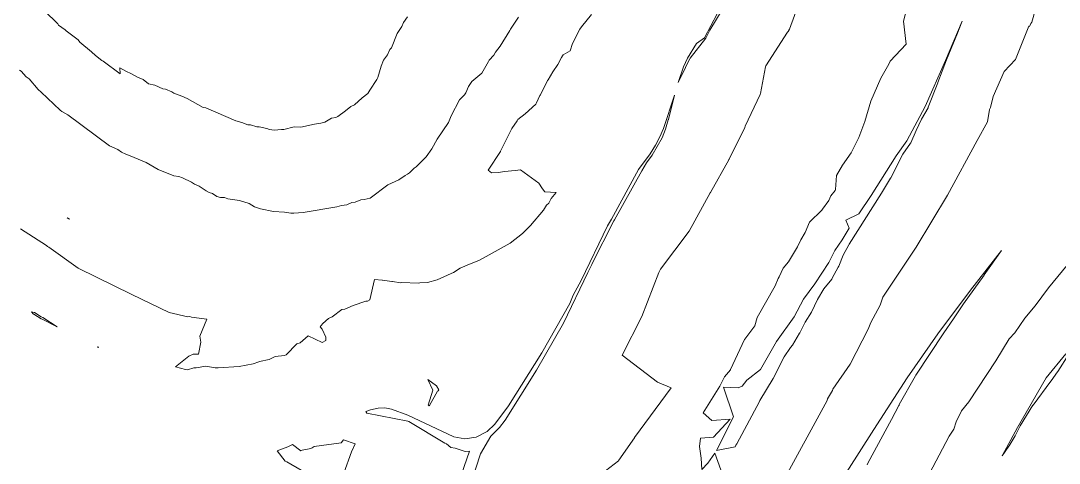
# Model space of a CAD drawing. Header units: metres. Extents: x 808187 to 810032, y 9155685 to 9157080.
# Drawn here: x 808667.6 to 808915.4, y 9156071.3 to 9156176.9 of the extents above; entities that cross this region are included whole.
import ezdxf

# ---------------------------------------------------------------- set-up
doc = ezdxf.new("R2010")
doc.units = ezdxf.units.M
doc.layers.add('C-TOPO-MAJR', color=9, linetype='Continuous')

msp = doc.modelspace()

# ---------------------------------------------------------------- linework, layer by layer
at = {"layer": 'C-TOPO-MAJR', "color": 9, "linetype": 'Continuous', "lineweight": 5}
for points, elevation in [([(808849.12, 9156066.3), (808859.98, 9156086.33), (808860.06, 9156086.66), (808861.3, 9156088.71), (808861.37, 9156088.99), (808865.49, 9156094.95), (808869.75, 9156103.31), (808870.41, 9156104.93), (808872.65, 9156109.05), (808873.28, 9156110.96), (808881.26, 9156122.85), (808888.74, 9156135.26), (808895.77, 9156148.38), (808898.23, 9156152.8), (808898.74, 9156155.76), (808898.93, 9156156.19), (808899.63, 9156158.87), (808902.24, 9156164.81), (808904.92, 9156167.65), (808908.09, 9156175.63), (808908.27, 9156175.52), (808908.59, 9156176.25), (808908.79, 9156176.6), (808911.59, 9156186.49)], 2810), ([(808833.73, 9156178.6), (808830.73, 9156172.81), (808828.81, 9156171.47), (808826.68, 9156167.95), (808825.75, 9156165.9), (808825.75, 9156165.9), (808824.45, 9156162.15), (808826.19, 9156165.73), (808826.2, 9156165.83), (808827.23, 9156167.81), (808827.33, 9156167.96), (808831.04, 9156172.76), (808832, 9156174.7), (808836.52, 9156182.26)], 2840), ([(808673.25, 9156179.29), (808676.42, 9156176.15), (808676.62, 9156175.87), (808678.19, 9156174.74), (808678.43, 9156174.48), (808681.27, 9156172.33), (808681.72, 9156171.81), (808684.5, 9156169.53), (808685.42, 9156168.65), (808686.98, 9156167.46), (808687.28, 9156167.29), (808691.32, 9156164.22), (808691.24, 9156165.65), (808692.69, 9156164.87), (808694.06, 9156164.28), (808695.48, 9156163.45), (808696.84, 9156162.92), (808698.1, 9156161.9), (808699.57, 9156161.52), (808701.53, 9156160.67), (808702.15, 9156160.58), (808703.66, 9156159.98), (808704.12, 9156159.63), (808705.39, 9156159.13), (808706, 9156158.95), (808707.32, 9156158.36), (808711.15, 9156156.22), (808711.75, 9156156.1), (808718.9, 9156153.02), (808720.34, 9156152.67), (808721.8, 9156152.11), (808722.38, 9156152.05), (808723.89, 9156151.64), (808724.51, 9156151.6), (808726.31, 9156151.22), (808726.96, 9156151), (808728.05, 9156150.84), (808729.78, 9156151), (808730.39, 9156150.96), (808732.85, 9156151.64), (808734.44, 9156151.49), (808737.65, 9156152.22), (808739.23, 9156152.46), (808740.16, 9156152.75), (808741.77, 9156153.63), (808742.74, 9156153.85), (808743.27, 9156154.08), (808745.11, 9156155.4), (808746.32, 9156156.45), (808747.24, 9156156.84), (808749.03, 9156158.54), (808750.39, 9156159.53), (808750.67, 9156159.95), (808750.91, 9156160.39), (808752.56, 9156162.9), (808752.76, 9156163.38), (808753.56, 9156166.08), (808754.14, 9156167.51), (808755.11, 9156168.78), (808755.68, 9156170.08), (808756.08, 9156170.49), (808757.39, 9156173.85), (808758.18, 9156175.08), (808758.56, 9156175.58), (808758.89, 9156176.46), (808759.87, 9156177.83)], 2860), ([(808853.1, 9156180.59), (808851.04, 9156174.89), (808850.81, 9156174.5), (808850.76, 9156174.4), (808850.57, 9156174.16), (808845.37, 9156166.18), (808845.25, 9156165.95), (808844.1, 9156159.53), (808844.03, 9156159.37), (808844, 9156159.28), (808840.47, 9156151.73), (808840.39, 9156151.44), (808836.58, 9156143.85), (808836.56, 9156143.79), (808836.54, 9156143.73), (808832.13, 9156135.9), (808832.09, 9156135.84), (808827.09, 9156126.73), (808820.26, 9156117.65), (808819.86, 9156116.87), (808815.79, 9156106.31), (808811.13, 9156097.08), (808819.49, 9156090.69), (808822.78, 9156089.29), (808814.06, 9156077.45), (808814.04, 9156077.43), (808814.02, 9156077.39), (808810.32, 9156072.04), (808810.22, 9156071.93), (808810.19, 9156071.87), (808803.99, 9156067.11)], 2830), ([(808834.62, 9156069.73), (808833.18, 9156073.71), (808831.54, 9156071.36), (808830.11, 9156069.84), (808829.96, 9156072.54), (808829.55, 9156075.31), (808829.79, 9156077.33), (808832.87, 9156077.57), (808836.87, 9156081.85), (808832.52, 9156081.54), (808830.39, 9156083.33), (808834.36, 9156089.72), (808834.36, 9156089.72), (808835.51, 9156091.93), (808836.9, 9156093.65), (808836.9, 9156093.68), (808836.92, 9156093.72), (808840.3, 9156100.87), (808840.35, 9156100.96), (808842.78, 9156104.14), (808843.26, 9156106.13), (808847.63, 9156113.66), (808848.28, 9156115.38), (808848.52, 9156115.77), (808849.49, 9156117.87), (808850.78, 9156119.4), (808852.89, 9156122.97), (808853.7, 9156124.67), (808854.72, 9156126.36), (808855.79, 9156128.87), (808858.76, 9156131.72), (808858.86, 9156131.95), (808860.39, 9156134.02), (808860.86, 9156135.11), (808861.89, 9156136.4), (808862.01, 9156136.62), (808862.22, 9156140), (808863.65, 9156142.46), (808865.74, 9156145.39), (808867.58, 9156149.04), (808869.02, 9156152.85), (808870.39, 9156157.7), (808872.84, 9156163.23), (808874.71, 9156166.57), (808875.02, 9156167.29), (808878.81, 9156171.31), (808878.18, 9156176.8), (808878.97, 9156179.81)], 2820), ([(808667.31, 9156165.13), (808667.68, 9156164.85), (808668.88, 9156163.56), (808669.58, 9156163.03), (808671.79, 9156160.48), (808672.5, 9156159.9), (808677.01, 9156155.58), (808677.43, 9156155.25), (808678.87, 9156154.44), (808688.79, 9156147.09), (808690.77, 9156146.19), (808691.64, 9156145.57), (808692.69, 9156145.04), (808693.73, 9156144.7), (808694.65, 9156144.25), (808697.53, 9156143.07), (808700.36, 9156141.46), (808704.15, 9156139.94), (808705.31, 9156139.72), (808706.19, 9156139.42), (808708.34, 9156138.42), (808709.09, 9156137.94), (808710.15, 9156137.45), (808711.85, 9156136.3), (808712.58, 9156135.94), (808713.32, 9156135.68), (808714.42, 9156134.99), (808715.26, 9156134.75), (808716.2, 9156134.73), (808717, 9156134.44), (808719.81, 9156134.06), (808722.13, 9156133.29), (808723.38, 9156132.5), (808724.8, 9156132.03), (808727.93, 9156131.37), (808730.54, 9156131.21), (808732.04, 9156130.98), (808732.72, 9156130.98), (808734.99, 9156131.19), (808743, 9156132.55), (808744.12, 9156132.83), (808745.4, 9156133.01), (808746.58, 9156133.57), (808747.37, 9156133.61), (808748.75, 9156134.17), (808749.56, 9156134.24), (808750.96, 9156134.59), (808755.21, 9156137.77), (808757.81, 9156138.96), (808759.28, 9156139.97), (808759.89, 9156140.29), (808760.37, 9156140.62), (808761.49, 9156141.74), (808761.96, 9156142.07), (808764.35, 9156144.46), (808765.69, 9156146.32), (808766.92, 9156148.68), (808769.65, 9156152.63), (808770.33, 9156154.21), (808772.32, 9156158.02), (808773.51, 9156159.26), (808773.79, 9156159.69), (808774.39, 9156161.26), (808775.22, 9156162.38), (808777.64, 9156164.37), (808779.23, 9156167.16), (808779.39, 9156167.52), (808780.51, 9156168.69), (808780.86, 9156169.39), (808782, 9156170.89), (808784.29, 9156174.58), (808784.46, 9156174.9), (808786.34, 9156177.75)], 2850), ([(808667.52, 9156127.27), (808673.74, 9156123.31), (808673.97, 9156123.06), (808674.27, 9156122.92), (808681.34, 9156117.86), (808694.07, 9156111.63), (808703, 9156107.26), (808707.48, 9156106.3), (808707.93, 9156106.36), (808708.31, 9156106.16), (808711.99, 9156105.73), (808710.34, 9156101.66), (808710.56, 9156100.19), (808710.05, 9156097.33), (808708.75, 9156097.32), (808707.74, 9156096.89), (808704.56, 9156094.35), (808706.93, 9156093.66), (808707.42, 9156093.64), (808708.9, 9156094.12), (808709.44, 9156094.1), (808711.78, 9156094.5), (808714.01, 9156094.11), (808714.7, 9156094.11), (808719.68, 9156094.43), (808723.07, 9156095.01), (808724.37, 9156095.56), (808724.58, 9156095.59), (808726.91, 9156096.11), (808728.34, 9156096.79), (808730.54, 9156097.07), (808730.95, 9156097.2), (808733.49, 9156099.82), (808734.28, 9156100.07), (808736.2, 9156101.75), (808739.53, 9156100.14), (808740.43, 9156100.59), (808740.4, 9156101.38), (808739.55, 9156103.32), (808739.06, 9156103.89), (808739.27, 9156104.2), (808739.7, 9156104.66), (808741, 9156105.83), (808741.87, 9156106.25), (808744.19, 9156108.04), (808744.92, 9156108.13), (808746.91, 9156108.97), (808749.94, 9156109.99), (808750.33, 9156109.98), (808750.86, 9156110.34), (808752.04, 9156115.2), (808753.82, 9156115.03), (808753.88, 9156115.03), (808756.13, 9156114.7), (808756.28, 9156114.71), (808758.31, 9156114.38), (808758.54, 9156114.42), (808762.41, 9156114.26), (808762.78, 9156114.36), (808764.66, 9156114.45), (808766.93, 9156115.1), (808770.32, 9156116.64), (808770.86, 9156116.81), (808772.44, 9156117.88), (808774.12, 9156118.6), (808777.05, 9156119.78), (808778.63, 9156120.64), (808784.36, 9156123.82), (808787.33, 9156126.16), (808789.24, 9156128.07), (808792.29, 9156131.73), (808793.07, 9156132.88), (808793.59, 9156133.39), (808794.18, 9156134.53), (808795.38, 9156135.96), (808792.62, 9156136.08), (808792.07, 9156136.79), (808791.19, 9156138.14), (808786.82, 9156141.33), (808785.58, 9156141.15), (808782.99, 9156140.95), (808781.57, 9156140.71), (808779.89, 9156140.62), (808779.15, 9156141.3), (808782.05, 9156145.72), (808782.09, 9156145.81), (808784.67, 9156151.05), (808784.79, 9156151.18), (808786.02, 9156153.03), (808786.09, 9156153.21), (808786.17, 9156153.33), (808787.92, 9156154.7), (808790.46, 9156157.01), (808790.65, 9156157.35), (808791.44, 9156159.06), (808791.6, 9156159.22), (808793.26, 9156162.63), (808793.42, 9156162.84), (808794.52, 9156164.74), (808795.72, 9156166.49), (808796.58, 9156168.16), (808796.85, 9156168.57), (808797.02, 9156168.77), (808798.69, 9156169.7), (808799.22, 9156171.49), (808800.97, 9156174.89), (808801.37, 9156175.47), (808803.78, 9156178.42)], 2840), ([(808775.14, 9156067), (808777.33, 9156073.56), (808779.77, 9156077.8), (808781.58, 9156079.62), (808781.77, 9156079.76), (808781.81, 9156079.87), (808783.15, 9156081.62), (808790.62, 9156093.54), (808797.07, 9156104.76), (808802.9, 9156116.81), (808803.85, 9156118.77), (808803.92, 9156118.96), (808809.08, 9156129.15), (808809.25, 9156129.38), (808815.77, 9156141.07), (808816.91, 9156143), (808818.21, 9156144.86), (808820.61, 9156149.01), (808821.4, 9156151.04), (808822.07, 9156153.24), (808822.11, 9156153.33), (808823.57, 9156159.14), (808820.94, 9156151.24), (808820.1, 9156149.21), (808819.08, 9156147.25), (808817.78, 9156145.14), (808815.02, 9156141.4), (808808.51, 9156129.59), (808807.6, 9156127.96), (808801.28, 9156114.92), (808799.41, 9156111.43), (808798.57, 9156109.47), (808791.96, 9156097.71), (808783.97, 9156085.06), (808780.74, 9156080.62), (808778.86, 9156078.9), (808776.28, 9156077.56), (808773.56, 9156077.12), (808770.95, 9156077.65), (808759.92, 9156082.8), (808756.07, 9156084.22), (808754.45, 9156084.55), (808754.45, 9156084.55), (808752.89, 9156084.5), (808751.01, 9156084.06), (808749.97, 9156083.66), (808750.19, 9156083.28), (808759.98, 9156081.35), (808760.17, 9156081.27), (808768.76, 9156076.09), (808769.21, 9156075.96), (808770.2, 9156075.06), (808771.22, 9156074.93), (808773.63, 9156074.1), (808774.67, 9156074.24), (808772.16, 9156066.91)], 2840), ([(808869.57, 9156070.92), (808869.74, 9156071.37), (808875.36, 9156081.79), (808877.1, 9156085.11), (808877.17, 9156085.22), (808877.21, 9156085.33), (808881.09, 9156092.2), (808881.18, 9156092.31), (808887.84, 9156102.48), (808890.14, 9156105.8), (808892.53, 9156109.33), (808892.56, 9156109.36), (808897.43, 9156116.24), (808897.45, 9156116.28), (808901.6, 9156122.13), (808894.22, 9156112.64), (808886.42, 9156102.2), (808879.05, 9156091.72), (808871.14, 9156079.35), (808864.7, 9156069.27)], 2810), ([(808883.65, 9156067.35), (808889.1, 9156077.79), (808890.2, 9156079.46), (808890.74, 9156081.23), (808892.08, 9156083.82), (808893.78, 9156085.97), (808900.27, 9156095.76), (808903.42, 9156101.03), (808904.74, 9156102.42), (808907.19, 9156105.94), (808909.66, 9156108.86), (808912.78, 9156113.22), (808917.22, 9156118.56)], 2800), ([(808916.95, 9156097.4), (808912.28, 9156091.72), (808905.38, 9156079.88), (808905.38, 9156079.88), (808901.78, 9156073.12), (808903.38, 9156075.41), (808903.43, 9156075.45), (808904.88, 9156077.9), (808906.05, 9156080.27), (808909.1, 9156085.19), (808909.11, 9156085.2), (808909.13, 9156085.22), (808913.4, 9156090.94), (808913.45, 9156090.98), (808914.97, 9156093.17), (808915.01, 9156093.22), (808917.69, 9156097.37)], 2800), ([(808744.71, 9156068.96), (808746.52, 9156074.05), (808747.4, 9156075.96), (808744.6, 9156076.93), (808744.03, 9156076.21), (808737.63, 9156075.34), (808737.16, 9156075), (808736.82, 9156074.81), (808734.74, 9156074.45), (808734.44, 9156074.28), (808732.42, 9156075.77), (808731.29, 9156075.24), (808728.77, 9156074.3), (808730.69, 9156071.84), (808731.08, 9156071.66), (808734.47, 9156069.68)], 2840)]:
    msp.add_lwpolyline(points, dxfattribs=dict(at, elevation=elevation))
for points, elevation in [([(808837.68, 9156082.42), (808833.58, 9156074.4), (808838.06, 9156075.27), (808838.21, 9156075.61), (808838.44, 9156075.95), (808843.82, 9156086.08), (808843.9, 9156086.27), (808847.08, 9156091.54), (808849.74, 9156096.74), (808851.26, 9156098.97), (808851.72, 9156099.53), (808853.42, 9156102.38), (808853.44, 9156102.48), (808854.75, 9156104.98), (808856.28, 9156107.4), (808857.68, 9156110.41), (808859.2, 9156112.93), (808861.08, 9156115.22), (808861.2, 9156115.52), (808862.64, 9156118.15), (808862.8, 9156118.39), (808863.82, 9156121.01), (808865.14, 9156123.45), (808865.25, 9156123.6), (808872.99, 9156135.81), (808875.11, 9156139.34), (808875.2, 9156139.45), (808878.06, 9156145.1), (808879.9, 9156147.67), (808879.95, 9156147.77), (808881.22, 9156150.73), (808882.53, 9156153.46), (808884.09, 9156156.17), (808884.12, 9156156.24), (808884.13, 9156156.3), (808886.37, 9156162.1), (808886.38, 9156162.15), (808888.51, 9156167.58), (808888.51, 9156167.6), (808891.06, 9156173.96), (808891.07, 9156173.97), (808892.22, 9156176.79), (808888.25, 9156167.4), (808883.35, 9156156.48), (808878.97, 9156148.24), (808876.47, 9156144.72), (808870.51, 9156135.23), (808867.57, 9156130.83), (808864.45, 9156129.32), (808865.25, 9156127.42), (808863.59, 9156124.63), (808861.84, 9156122.13), (808860.42, 9156119.25), (808857.03, 9156114.1), (808854.37, 9156110.46), (808852.11, 9156106.29), (808847.95, 9156100.36), (808844.06, 9156093.72), (808840.84, 9156091.16), (808839.73, 9156089.75), (808838.79, 9156089.29), (808835.24, 9156089.45), (808837.68, 9156082.42)], 2820), ([(808678.83, 9156129.83), (808678.66, 9156129.9), (808678.79, 9156129.77), (808679.2, 9156129.57), (808678.83, 9156129.83)], 2850), ([(808670.88, 9156107.28), (808670.15, 9156107.44), (808670.65, 9156106.93), (808670.73, 9156106.9), (808672.48, 9156105.8), (808672.49, 9156105.8), (808672.57, 9156105.78), (808676.26, 9156103.88), (808672.87, 9156106.1), (808672.46, 9156106.29), (808670.88, 9156107.28)], 2840), ([(808685.99, 9156099.09), (808685.89, 9156099.13), (808686.03, 9156099.03), (808686.03, 9156099.03), (808686.22, 9156098.96), (808686.09, 9156099.05), (808686.07, 9156099.06), (808685.99, 9156099.09)], 2840), ([(808765.94, 9156088.73), (808764.79, 9156085.18), (808764.94, 9156085.1), (808764.98, 9156085.08), (808765.02, 9156085.06), (808765.07, 9156085), (808765.11, 9156085.11), (808767.05, 9156088.54), (808767.21, 9156088.64), (808767.38, 9156088.86), (808766.8, 9156089.8), (808764.76, 9156091.31), (808765.94, 9156088.73)], 2840)]:
    msp.add_lwpolyline(points, close=True, dxfattribs=dict(at, elevation=elevation))

doc.saveas('drawing.dxf')
